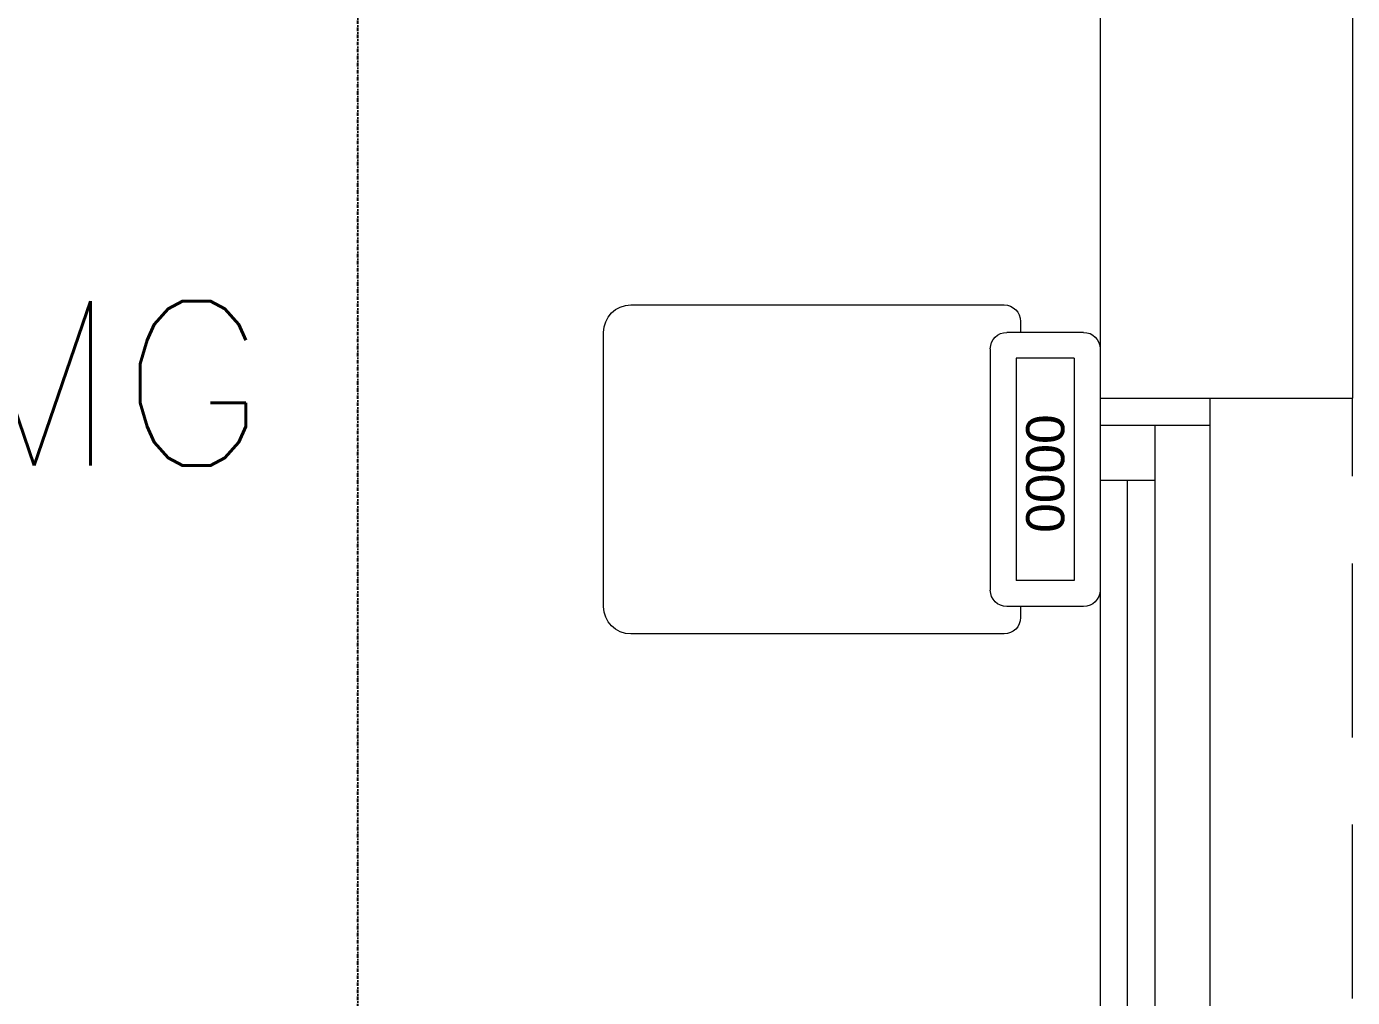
# Model space of a CAD drawing. Header units: inches. Extents: x -12418 to 57169, y -29325 to 19878.
# Drawn here: x 47840 to 49048, y -4637 to -3752 of the extents above; entities that cross this region are included whole.
import ezdxf

# ---------------------------------------------------------------- set-up
doc = ezdxf.new("R2010")
doc.units = ezdxf.units.IN
doc.header["$LTSCALE"] = 25
doc.header["$MEASUREMENT"] = 0
doc.linetypes.add('00-Ground Floor$0$HIDDEN', pattern=[9.525, 6.35, -3.175])
doc.linetypes.add('DASHDOT', pattern=[25.4, 12.7, -6.35, 0, -6.35])
for name, color, linetype, lineweight in [('00-Ground Floor$0$72_EGR_BASE_TEXT', 252, 'Continuous', 5), ('00-Ground Floor$0$Aluminum', 251, 'Continuous', 5), ('00-Ground Floor$0$LOADING', 253, 'Continuous', 5), ('00-Ground Floor$0$Proj', 251, 'Continuous', 5), ('00-Ground Floor$0$Walls', 251, 'Continuous', 5), ('E-LITE-CLNG-CNDT', 6, 'DASHDOT', 35), ('T-DATA-CLNG-COND', 51, 'DASHDOT', 25)]:
    doc.layers.add(name, color=color, linetype=linetype, lineweight=lineweight)
doc.styles.add('00-Ground Floor$0$SIMPLEX', font='SIMPLEX.shx', dxfattribs={"height": 150})
doc.styles.add('00-Ground Floor$0$Standard', font='arial.ttf')

# ---------------------------------------------------------------- blocks, each defined once
blk = doc.blocks.new('00-Ground Floor$0$HF13461A-P')
at = {"layer": '00-Ground Floor$0$LOADING'}
for p, q in [((0.2579, 0.4503), (0.0379, 0.4503)), ((0.0229, 0.4353), (0.0229, 0.3653)), ((0.2729, 0.4353), (0.2729, 0.3653)), ((0.2493, 0.4266), (0.0466, 0.4266)), ((0.0466, 0.4266), (0.0466, 0.3739)), ((0.2493, 0.4266), (0.2493, 0.3739)), ((0.0229, 0.3778), (0.0129, 0.3778)), ((0.2829, 0.3778), (0.2729, 0.3778)), ((-0.0021, 0.3628), (-0.0021, 0.0228)), ((0.2493, 0.3739), (0.0466, 0.3739)), ((0.2979, 0.0228), (0.2979, 0.3628)), ((0.2579, 0.3503), (0.0379, 0.3503)), ((0.0229, -0.0022), (0.2729, -0.0022))]:
    blk.add_line(p, q, dxfattribs=at)
for centre, radius, start, end in [((0.0379, 0.4353), 0.015, 90, 180), ((0.2579, 0.4353), 0.015, 0, 90), ((0.0129, 0.3628), 0.015, 90, 180), ((0.2829, 0.3628), 0.015, 0, 90), ((0.0379, 0.3653), 0.015, 180, 270), ((0.2579, 0.3653), 0.015, 270, 0), ((0.0229, 0.0228), 0.025, 180, 270), ((0.2729, 0.0228), 0.025, 270, 0)]:
    blk.add_arc(centre, radius, start, end, dxfattribs=at)
at = {"layer": '00-Ground Floor$0$LOADING', "style": '00-Ground Floor$0$Standard'}
blk.add_text('0000', height=0.03477, dxfattribs=at).set_placement((0.0901, 0.3829))
blk = doc.blocks.new('00-Ground Floor')
at = {"layer": '00-Ground Floor$0$Aluminum'}
for p, q in [((48817.9, -4090.8, 0), (48817.9, -5590.8, 0)), ((48917.9, -4090.8, 0), (48917.9, -5590.8, 0)), ((48917.9, -4115.8, 0), (48817.9, -4115.8, 0)), ((48867.9, -4115.8, 0), (48867.9, -5565.8, 0)), ((48867.9, -4165.8, 0), (48817.9, -4165.8, 0)), ((48842.9, -5515.8, 0), (48842.9, -4165.8, 0))]:
    blk.add_line(p, q, dxfattribs=at)
at = {"layer": '00-Ground Floor$0$Proj', "linetype": '00-Ground Floor$0$HIDDEN'}
blk.add_line((49047.9, -5590.8, 0), (49047.9, -4090.8, 0), dxfattribs=at)
at = {"layer": '00-Ground Floor$0$Walls'}
for p, q in [((49047.9, -2747.4, 0), (49047.9, -4090.8, 0)), ((48817.9, -2847.4, 0), (48817.9, -4090.8, 0)), ((48817.9, -4090.8, 0), (49047.9, -4090.8, 0))]:
    blk.add_line(p, q, dxfattribs=at)
at = {"layer": '00-Ground Floor$0$LOADING', "lineweight": 0, "xscale": -1000, "yscale": 1000, "zscale": 1000, "rotation": 270}
blk.add_blockref('00-Ground Floor$0$HF13461A-P', (48367.6, -4303.7, 0), dxfattribs=at)
at = {"layer": '00-Ground Floor$0$72_EGR_BASE_TEXT', "insert": (47489.8, -4002.3), "char_height": 150, "attachment_point": 2, "style": '00-Ground Floor$0$SIMPLEX'}
blk.add_mtext('EEG / EMG', dxfattribs=at)

msp = doc.modelspace()

# ---------------------------------------------------------------- linework, layer by layer
at = {"layer": 'T-DATA-CLNG-COND', "ltscale": 0.01, "elevation": 0}
msp.add_lwpolyline([(48514.8, -6236.9), (48216.4, -6236.9, -0.414214), (48141.4, -6161.9), (48141.4, -2697.4)], format="xyb", dxfattribs=at)

# ---------------------------------------------------------------- block references
at = {"layer": 'E-LITE-CLNG-CNDT'}
msp.add_blockref('00-Ground Floor', (0, 0), dxfattribs=at)

doc.saveas('drawing.dxf')
